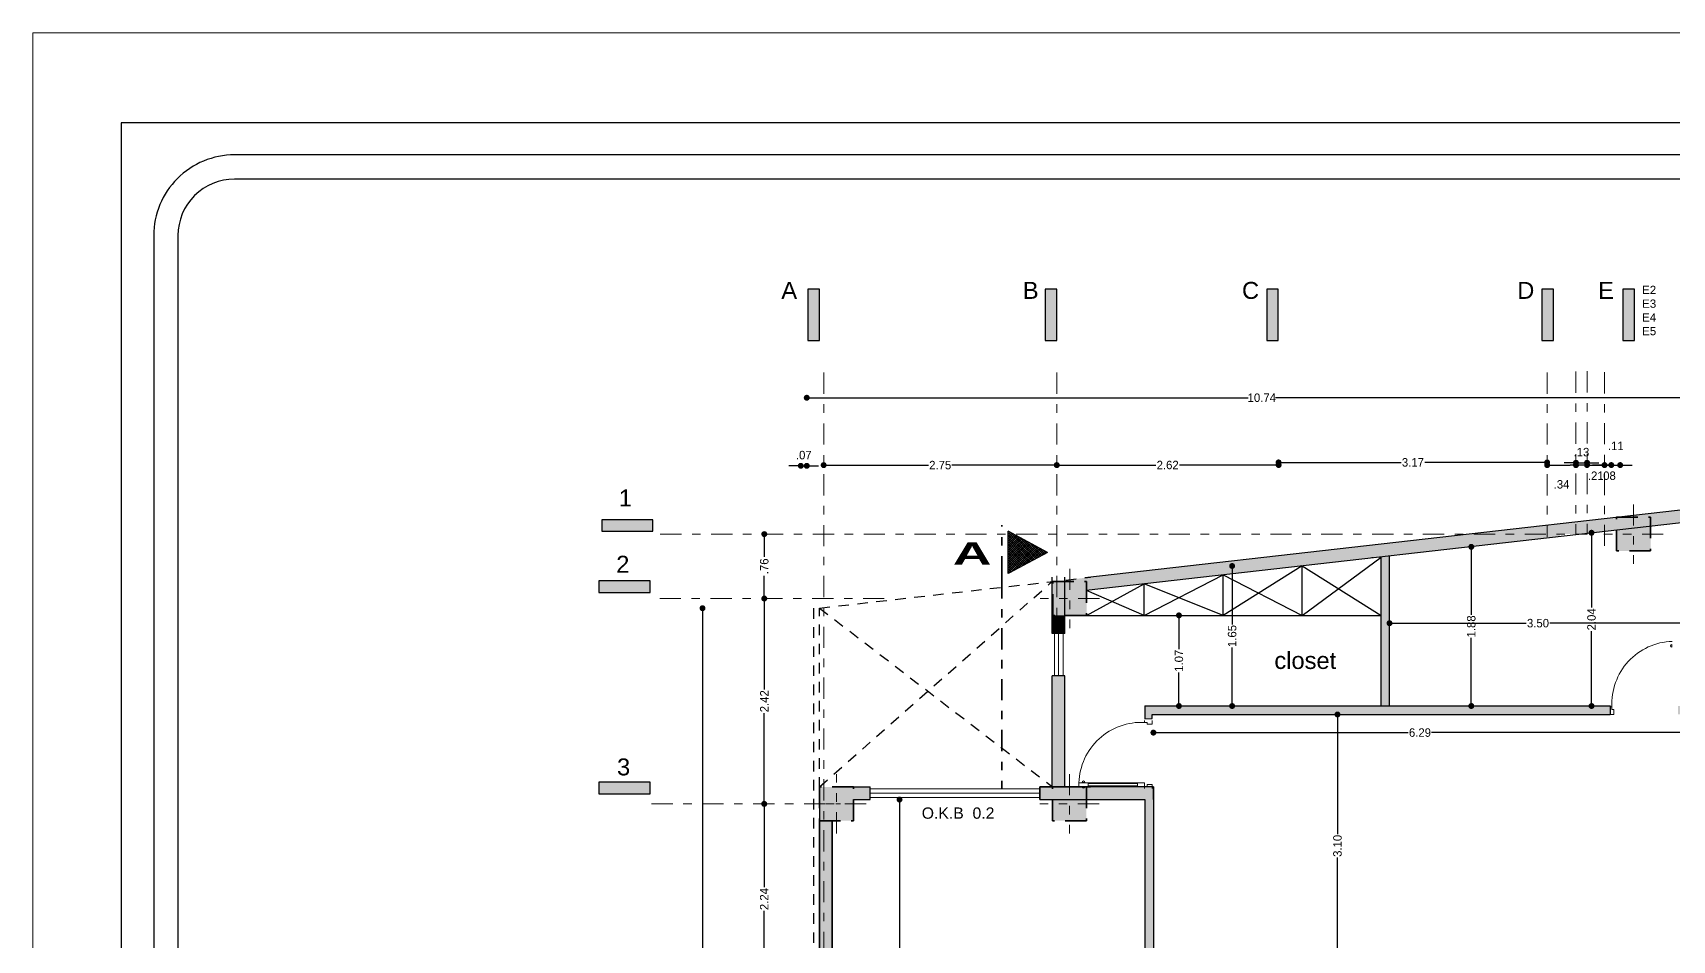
# Model space of a CAD drawing. Header units: inches. Extents: x 555 to 673, y 44 to 86.
# Drawn here: x 643.68 to 663.02, y 75.3 to 86.01 of the extents above; entities that cross this region are included whole.
import ezdxf

# ---------------------------------------------------------------- set-up
doc = ezdxf.new("R2010")
doc.units = ezdxf.units.IN
doc.header["$MEASUREMENT"] = 0
doc.linetypes.add('DASHDOT2', pattern=[0.5, 0.25, -0.125, 0, -0.125])
doc.linetypes.add('HIDDEN2', pattern=[0.1875, 0.125, -0.0625])
for name, color, linetype, lineweight in [('ax', 252, 'DASHDOT2', 0), ('column', 173, 'Continuous', 35), ('cul', 173, 'Continuous', 35), ('dim', 142, 'Continuous', 5), ('door', 17, 'Continuous', 0), ('VIEW', 7, 'Continuous', 20), ('win', 17, 'Continuous', 0)]:
    doc.layers.add(name, color=color, linetype=linetype, lineweight=lineweight)
doc.layers.add('Cadr', color=7, linetype='Continuous')
doc.layers.add('text', color=252, linetype='Continuous')
doc.styles.add('KH1', font='')
doc.styles.add('Roman', font='BOD_CR.TTF')
doc.styles.get("Standard").update_dxf_attribs({"font": 'arial.ttf'})
doc.styles.get('KH1').set_extended_font_data('Arial Black')
doc.dimstyles.new('Dakheli', dxfattribs={"dimtxt": 0.1, "dimasz": 0.07, "dimexe": 0, "dimexo": 0.2135, "dimgap": 0.05, "dimtad": 0, "dimzin": 4, "dimdsep": 46, "dimtxsty": 'Roman', "dimblk": 'DOT', "dimcen": 0.092, "dimse1": 1, "dimse2": 1, "dimclrd": 251, "dimclre": 252, "dimclrt": 1, "dimadec": 0, "dimazin": 0, "dimtfac": 1, "dimtmove": 2, "dimatfit": 3, "dimldrblk": 'ORIGIN2', "dimfxl": 1, "dimfxlon": 1, "dimtolj": 1, "dimtzin": 0, "dimarcsym": 0})

# ---------------------------------------------------------------- blocks, each defined once
blk = doc.blocks.new('c40')
at = {"layer": 'cul', "linetype": 'DASHDOT2', "lineweight": 9}
h = blk.add_hatch(color=253, dxfattribs=at)
h.set_gradient(color1=(173, 173, 173), color2=(173, 173, 173), one_color=1, tint=0.68, name='SPHERICAL')
h.paths.add_polyline_path([(0, 0.4), (-0.4, 0.4), (-0.4, 0), (0, 0)])
at = {"layer": 'cul', "color": 7, "linetype": 'DASHDOT2', "lineweight": 9}
for p, q in [((-0.2, -0.15), (-0.2, 0.55)), ((-0.55, 0.2), (0.15, 0.2))]:
    blk.add_line(p, q, dxfattribs=at)
at = {"layer": 'cul', "color": 7, "linetype": 'DASHDOT2'}
blk.add_lwpolyline([(0, 0.4), (-0.4, 0.4), (-0.4, 0), (0, 0)], close=True, dxfattribs=at)
blk = doc.blocks.new('_Dot')
at = {"color": 0, "linetype": 'ByBlock', "lineweight": -2}
blk.add_line((-0.5, 0), (-1, 0), dxfattribs=at)
at = {"color": 0, "linetype": 'ByBlock', "const_width": 0.5}
blk.add_lwpolyline([(-0.25, 0, 1), (0.25, 0, 1)], format="xyb", close=True, dxfattribs=at)
blk = doc.blocks.new('*D105')
at = {"layer": 'Defpoints', "color": 0, "transparency": 16777216}
for p in [(659.075, 77.967), (659.115, 77.967), (659.115, 74.867)]:
    blk.add_point(p, dxfattribs=at)
at = {"layer": 'dim', "color": 251, "lineweight": -2, "transparency": 16777216}
for p, q in [((659.075, 77.897), (659.075, 76.555)), ((659.075, 74.937), (659.075, 76.279))]:
    blk.add_line(p, q, dxfattribs=at)
at = {"layer": 'dim', "color": 251, "lineweight": -2, "transparency": 16777216, "xscale": 0.07, "yscale": 0.07, "zscale": 0.07}
for p, rotation in [((659.075, 77.967), 90), ((659.075, 74.867), 270)]:
    blk.add_blockref('_Dot', p, dxfattribs=dict(at, rotation=rotation))
at = {"layer": 'dim', "color": 1, "transparency": 16777216, "insert": (659.075, 76.417), "char_height": 0.1, "attachment_point": 5, "rotation": 90, "style": 'Roman'}
blk.add_mtext('\\A1;3.10', dxfattribs=at)
blk = doc.blocks.new('_Origin2')
at = {"color": 0, "linetype": 'ByBlock', "lineweight": -2}
blk.add_line((-0.5, 0), (-1, 0), dxfattribs=at)
for radius in [0.5, 0.25]:
    blk.add_circle((0, 0), radius, dxfattribs=at)
blk = doc.blocks.new('*D106')
at = {"layer": 'Defpoints', "color": 0, "transparency": 16777216}
for p in [(663.193, 77.753), (656.903, 76.34), (663.193, 75.419)]:
    blk.add_point(p, dxfattribs=at)
at = {"layer": 'dim', "color": 251, "lineweight": -2, "transparency": 16777216}
for p, q in [((656.973, 77.753), (659.91, 77.753)), ((663.123, 77.753), (660.186, 77.753))]:
    blk.add_line(p, q, dxfattribs=at)
at = {"layer": 'dim', "color": 251, "lineweight": -2, "transparency": 16777216, "xscale": 0.07, "yscale": 0.07, "zscale": 0.07, "rotation": 180}
blk.add_blockref('_Dot', (656.903, 77.753), dxfattribs=at)
at = {"layer": 'dim', "color": 251, "lineweight": -2, "transparency": 16777216, "xscale": 0.07, "yscale": 0.07, "zscale": 0.07}
blk.add_blockref('_Dot', (663.193, 77.753), dxfattribs=at)
at = {"layer": 'dim', "color": 1, "transparency": 16777216, "insert": (660.048, 77.753), "char_height": 0.1, "attachment_point": 5, "style": 'Roman'}
blk.add_mtext('\\A1;6.29', dxfattribs=at)
blk = doc.blocks.new('*D107')
at = {"layer": 'Defpoints', "color": 0, "transparency": 16777216}
for p in [(657.832, 79.719), (658.657, 79.719), (657.763, 78.067)]:
    blk.add_point(p, dxfattribs=at)
at = {"layer": 'dim', "color": 251, "lineweight": -2, "transparency": 16777216}
for p, q in [((657.832, 79.649), (657.832, 79.028)), ((657.832, 78.137), (657.832, 78.758))]:
    blk.add_line(p, q, dxfattribs=at)
at = {"layer": 'dim', "color": 251, "lineweight": -2, "transparency": 16777216, "xscale": 0.07, "yscale": 0.07, "zscale": 0.07}
for p, rotation in [((657.832, 79.719), 90), ((657.832, 78.067), 270)]:
    blk.add_blockref('_Dot', p, dxfattribs=dict(at, rotation=rotation))
at = {"layer": 'dim', "color": 1, "transparency": 16777216, "insert": (657.832, 78.893), "char_height": 0.1, "attachment_point": 5, "rotation": 90, "style": 'Roman'}
blk.add_mtext('\\A1;1.65', dxfattribs=at)
blk = doc.blocks.new('*D108')
at = {"layer": 'Defpoints', "color": 0, "transparency": 16777216}
for p in [(657.147, 79.136), (657.204, 79.136), (657.147, 78.067)]:
    blk.add_point(p, dxfattribs=at)
at = {"layer": 'dim', "color": 251, "lineweight": -2, "transparency": 16777216}
for p, q in [((657.204, 79.066), (657.204, 78.738)), ((657.204, 78.137), (657.204, 78.464))]:
    blk.add_line(p, q, dxfattribs=at)
at = {"layer": 'dim', "color": 251, "lineweight": -2, "transparency": 16777216, "xscale": 0.07, "yscale": 0.07, "zscale": 0.07}
for p, rotation in [((657.204, 79.136), 90), ((657.204, 78.067), 270)]:
    blk.add_blockref('_Dot', p, dxfattribs=dict(at, rotation=rotation))
at = {"layer": 'dim', "color": 1, "transparency": 16777216, "insert": (657.204, 78.601), "char_height": 0.1, "attachment_point": 5, "rotation": 90, "style": 'Roman'}
blk.add_mtext('\\A1;1.07', dxfattribs=at)
blk = doc.blocks.new('*D109')
at = {"layer": 'Defpoints', "color": 0, "transparency": 16777216}
for p in [(659.689, 79.044), (659.689, 78.994), (663.193, 78.994)]:
    blk.add_point(p, dxfattribs=at)
at = {"layer": 'dim', "color": 251, "lineweight": -2, "transparency": 16777216}
for p, q in [((659.759, 79.044), (661.303, 79.044)), ((663.123, 79.044), (661.579, 79.044))]:
    blk.add_line(p, q, dxfattribs=at)
at = {"layer": 'dim', "color": 251, "lineweight": -2, "transparency": 16777216, "xscale": 0.07, "yscale": 0.07, "zscale": 0.07, "rotation": 180}
blk.add_blockref('_Dot', (659.689, 79.044), dxfattribs=at)
at = {"layer": 'dim', "color": 251, "lineweight": -2, "transparency": 16777216, "xscale": 0.07, "yscale": 0.07, "zscale": 0.07}
blk.add_blockref('_Dot', (663.193, 79.044), dxfattribs=at)
at = {"layer": 'dim', "color": 1, "transparency": 16777216, "insert": (661.441, 79.044), "char_height": 0.1, "attachment_point": 5, "style": 'Roman'}
blk.add_mtext('\\A1;3.50', dxfattribs=at)
blk = doc.blocks.new('*D110')
at = {"layer": 'Defpoints', "color": 0, "transparency": 16777216}
for p in [(662.073, 80.111), (662.104, 80.111), (659.46, 78.067)]:
    blk.add_point(p, dxfattribs=at)
at = {"layer": 'dim', "color": 251, "lineweight": -2, "transparency": 16777216}
for p, q in [((662.073, 80.041), (662.073, 79.228)), ((662.073, 78.137), (662.073, 78.95))]:
    blk.add_line(p, q, dxfattribs=at)
at = {"layer": 'dim', "color": 251, "lineweight": -2, "transparency": 16777216, "xscale": 0.07, "yscale": 0.07, "zscale": 0.07}
for p, rotation in [((662.073, 80.111), 90), ((662.073, 78.067), 270)]:
    blk.add_blockref('_Dot', p, dxfattribs=dict(at, rotation=rotation))
at = {"layer": 'dim', "color": 1, "transparency": 16777216, "insert": (662.073, 79.089), "char_height": 0.1, "attachment_point": 5, "rotation": 90, "style": 'Roman'}
blk.add_mtext('\\A1;2.04', dxfattribs=at)
blk = doc.blocks.new('*D111')
at = {"layer": 'Defpoints', "color": 0, "transparency": 16777216}
for p in [(660.64, 79.945), (660.64, 78.067), (660.654, 78.067)]:
    blk.add_point(p, dxfattribs=at)
at = {"layer": 'dim', "color": 251, "lineweight": -2, "transparency": 16777216}
for p, q in [((660.654, 79.875), (660.654, 79.141)), ((660.654, 78.137), (660.654, 78.871))]:
    blk.add_line(p, q, dxfattribs=at)
at = {"layer": 'dim', "color": 251, "lineweight": -2, "transparency": 16777216, "xscale": 0.07, "yscale": 0.07, "zscale": 0.07}
for p, rotation in [((660.654, 79.945), 90), ((660.654, 78.067), 270)]:
    blk.add_blockref('_Dot', p, dxfattribs=dict(at, rotation=rotation))
at = {"layer": 'dim', "color": 1, "transparency": 16777216, "insert": (660.654, 79.006), "char_height": 0.1, "attachment_point": 5, "rotation": 90, "style": 'Roman'}
blk.add_mtext('\\A1;1.88', dxfattribs=at)
blk = doc.blocks.new('*D115')
at = {"layer": 'Defpoints', "color": 0, "transparency": 16777216}
for p in [(653.907, 76.963), (655.562, 76.963), (654.837, 72.767)]:
    blk.add_point(p, dxfattribs=at)
at = {"layer": 'dim', "color": 251, "lineweight": -2, "transparency": 16777216}
for p, q in [((653.907, 76.893), (653.907, 75.005)), ((653.907, 72.837), (653.907, 74.725))]:
    blk.add_line(p, q, dxfattribs=at)
at = {"layer": 'dim', "color": 251, "lineweight": -2, "transparency": 16777216, "xscale": 0.07, "yscale": 0.07, "zscale": 0.07}
for p, rotation in [((653.907, 76.963), 90), ((653.907, 72.767), 270)]:
    blk.add_blockref('_Dot', p, dxfattribs=dict(at, rotation=rotation))
at = {"layer": 'dim', "color": 1, "transparency": 16777216, "insert": (653.907, 74.865), "char_height": 0.1, "attachment_point": 5, "rotation": 90, "style": 'Roman'}
blk.add_mtext('\\A1;4.20', dxfattribs=at)
blk = doc.blocks.new('*D84')
at = {"layer": 'Defpoints', "color": 0, "transparency": 16777216}
for p in [(663.551, 81.704), (663.551, 80.442), (652.812, 79.222)]:
    blk.add_point(p, dxfattribs=at)
at = {"layer": 'dim', "color": 251, "lineweight": -2, "transparency": 16777216}
for p, q in [((652.882, 81.704), (658.019, 81.704)), ((663.481, 81.704), (658.344, 81.704))]:
    blk.add_line(p, q, dxfattribs=at)
at = {"layer": 'dim', "color": 251, "lineweight": -2, "transparency": 16777216, "xscale": 0.07, "yscale": 0.07, "zscale": 0.07, "rotation": 180}
blk.add_blockref('_Dot', (652.812, 81.704), dxfattribs=at)
at = {"layer": 'dim', "color": 251, "lineweight": -2, "transparency": 16777216, "xscale": 0.07, "yscale": 0.07, "zscale": 0.07}
blk.add_blockref('_Dot', (663.551, 81.704), dxfattribs=at)
at = {"layer": 'dim', "color": 1, "transparency": 16777216, "insert": (658.182, 81.704), "char_height": 0.1, "attachment_point": 5, "style": 'Roman'}
blk.add_mtext('\\A1;10.74', dxfattribs=at)
blk = doc.blocks.new('*D85')
at = {"layer": 'Defpoints', "color": 0, "transparency": 16777216}
for p in [(652.812, 80.901), (652.742, 79.138), (652.812, 79.138)]:
    blk.add_point(p, dxfattribs=at)
at = {"layer": 'dim', "color": 251, "lineweight": -2, "transparency": 16777216}
for p, q in [((652.672, 80.901), (652.602, 80.901)), ((652.742, 80.901), (652.812, 80.901)), ((652.882, 80.901), (652.952, 80.901))]:
    blk.add_line(p, q, dxfattribs=at)
at = {"layer": 'dim', "color": 251, "lineweight": -2, "transparency": 16777216, "xscale": 0.07, "yscale": 0.07, "zscale": 0.07}
blk.add_blockref('_Dot', (652.742, 80.901), dxfattribs=at)
at = {"layer": 'dim', "color": 251, "lineweight": -2, "transparency": 16777216, "xscale": 0.07, "yscale": 0.07, "zscale": 0.07, "rotation": 180}
blk.add_blockref('_Dot', (652.812, 80.901), dxfattribs=at)
at = {"layer": 'dim', "color": 1, "transparency": 16777216, "insert": (652.777, 81.027), "char_height": 0.1, "attachment_point": 5, "style": 'Roman'}
blk.add_mtext('\\A1;.07', dxfattribs=at)
blk = doc.blocks.new('*D86')
at = {"layer": 'Defpoints', "color": 0, "transparency": 16777216}
for p in [(652.271, 80.095), (652.271, 79.335), (652.311, 79.335)]:
    blk.add_point(p, dxfattribs=at)
at = {"layer": 'dim', "color": 251, "lineweight": -2, "transparency": 16777216}
for p, q in [((652.311, 80.025), (652.311, 79.827)), ((652.311, 79.405), (652.311, 79.603))]:
    blk.add_line(p, q, dxfattribs=at)
at = {"layer": 'dim', "color": 251, "lineweight": -2, "transparency": 16777216, "xscale": 0.07, "yscale": 0.07, "zscale": 0.07}
for p, rotation in [((652.311, 80.095), 90), ((652.311, 79.335), 270)]:
    blk.add_blockref('_Dot', p, dxfattribs=dict(at, rotation=rotation))
at = {"layer": 'dim', "color": 1, "transparency": 16777216, "insert": (652.311, 79.715), "char_height": 0.1, "attachment_point": 5, "rotation": 90, "style": 'Roman'}
blk.add_mtext('\\A1;.76', dxfattribs=at)
blk = doc.blocks.new('*D87')
at = {"layer": 'Defpoints', "color": 0, "transparency": 16777216}
for p in [(652.311, 79.335), (652.311, 76.912), (652.311, 76.912)]:
    blk.add_point(p, dxfattribs=at)
at = {"layer": 'dim', "color": 251, "lineweight": -2, "transparency": 16777216}
for p, q in [((652.311, 79.265), (652.311, 78.262)), ((652.311, 76.982), (652.311, 77.984))]:
    blk.add_line(p, q, dxfattribs=at)
at = {"layer": 'dim', "color": 251, "lineweight": -2, "transparency": 16777216, "xscale": 0.07, "yscale": 0.07, "zscale": 0.07}
for p, rotation in [((652.311, 79.335), 90), ((652.311, 76.912), 270)]:
    blk.add_blockref('_Dot', p, dxfattribs=dict(at, rotation=rotation))
at = {"layer": 'dim', "color": 1, "transparency": 16777216, "insert": (652.311, 78.123), "char_height": 0.1, "attachment_point": 5, "rotation": 90, "style": 'Roman'}
blk.add_mtext('\\A1;2.42', dxfattribs=at)
blk = doc.blocks.new('*D88')
at = {"layer": 'Defpoints', "color": 0, "transparency": 16777216}
for p in [(652.311, 76.912), (652.31, 74.667), (652.311, 74.667)]:
    blk.add_point(p, dxfattribs=at)
at = {"layer": 'dim', "color": 251, "lineweight": -2, "transparency": 16777216}
for p, q in [((652.31, 76.842), (652.31, 75.929)), ((652.31, 74.737), (652.31, 75.65))]:
    blk.add_line(p, q, dxfattribs=at)
at = {"layer": 'dim', "color": 251, "lineweight": -2, "transparency": 16777216, "xscale": 0.07, "yscale": 0.07, "zscale": 0.07}
for p, rotation in [((652.31, 76.912), 90), ((652.31, 74.667), 270)]:
    blk.add_blockref('_Dot', p, dxfattribs=dict(at, rotation=rotation))
at = {"layer": 'dim', "color": 1, "transparency": 16777216, "insert": (652.31, 75.789), "char_height": 0.1, "attachment_point": 5, "rotation": 90, "style": 'Roman'}
blk.add_mtext('\\A1;2.24', dxfattribs=at)
blk = doc.blocks.new('*D90')
at = {"layer": 'Defpoints', "color": 0, "transparency": 16777216}
for p in [(651.582, 79.221), (652.742, 79.221), (652.812, 56.12)]:
    blk.add_point(p, dxfattribs=at)
at = {"layer": 'dim', "color": 251, "lineweight": -2, "transparency": 16777216}
for p, q in [((651.582, 79.151), (651.582, 67.835)), ((651.582, 56.19), (651.582, 67.506))]:
    blk.add_line(p, q, dxfattribs=at)
at = {"layer": 'dim', "color": 251, "lineweight": -2, "transparency": 16777216, "xscale": 0.07, "yscale": 0.07, "zscale": 0.07}
for p, rotation in [((651.582, 79.221), 90), ((651.582, 56.12), 270)]:
    blk.add_blockref('_Dot', p, dxfattribs=dict(at, rotation=rotation))
at = {"layer": 'dim', "color": 1, "transparency": 16777216, "insert": (651.582, 67.67), "char_height": 0.1, "attachment_point": 5, "rotation": 90, "style": 'Roman'}
blk.add_mtext('\\A1;23.10', dxfattribs=at)
blk = doc.blocks.new('*D91')
at = {"layer": 'Defpoints', "color": 0, "transparency": 16777216}
for p in [(658.38, 80.929), (661.549, 80.941), (661.549, 80.929)]:
    blk.add_point(p, dxfattribs=at)
at = {"layer": 'dim', "color": 251, "lineweight": -2, "transparency": 16777216}
for p, q in [((658.45, 80.941), (659.825, 80.941)), ((661.479, 80.941), (660.105, 80.941))]:
    blk.add_line(p, q, dxfattribs=at)
at = {"layer": 'dim', "color": 251, "lineweight": -2, "transparency": 16777216, "xscale": 0.07, "yscale": 0.07, "zscale": 0.07, "rotation": 180}
blk.add_blockref('_Dot', (658.38, 80.941), dxfattribs=at)
at = {"layer": 'dim', "color": 251, "lineweight": -2, "transparency": 16777216, "xscale": 0.07, "yscale": 0.07, "zscale": 0.07}
blk.add_blockref('_Dot', (661.549, 80.941), dxfattribs=at)
at = {"layer": 'dim', "color": 1, "transparency": 16777216, "insert": (659.965, 80.941), "char_height": 0.1, "attachment_point": 5, "style": 'Roman'}
blk.add_mtext('\\A1;3.17', dxfattribs=at)
blk = doc.blocks.new('*D92')
at = {"layer": 'Defpoints', "color": 0, "transparency": 16777216}
for p in [(655.762, 80.941), (655.762, 80.91), (658.38, 80.91)]:
    blk.add_point(p, dxfattribs=at)
at = {"layer": 'dim', "color": 251, "lineweight": -2, "transparency": 16777216}
for p, q in [((655.832, 80.91), (656.932, 80.91)), ((658.31, 80.91), (657.21, 80.91))]:
    blk.add_line(p, q, dxfattribs=at)
at = {"layer": 'dim', "color": 251, "lineweight": -2, "transparency": 16777216, "xscale": 0.07, "yscale": 0.07, "zscale": 0.07, "rotation": 180}
blk.add_blockref('_Dot', (655.762, 80.91), dxfattribs=at)
at = {"layer": 'dim', "color": 251, "lineweight": -2, "transparency": 16777216, "xscale": 0.07, "yscale": 0.07, "zscale": 0.07}
blk.add_blockref('_Dot', (658.38, 80.91), dxfattribs=at)
at = {"layer": 'dim', "color": 1, "transparency": 16777216, "insert": (657.071, 80.91), "char_height": 0.1, "attachment_point": 5, "style": 'Roman'}
blk.add_mtext('\\A1;2.62', dxfattribs=at)
blk = doc.blocks.new('*D93')
at = {"layer": 'Defpoints', "color": 0, "transparency": 16777216}
for p in [(653.012, 80.941), (653.012, 80.909), (655.762, 80.91)]:
    blk.add_point(p, dxfattribs=at)
at = {"layer": 'dim', "color": 251, "lineweight": -2, "transparency": 16777216}
for p, q in [((653.082, 80.909), (654.248, 80.909)), ((655.692, 80.909), (654.525, 80.909))]:
    blk.add_line(p, q, dxfattribs=at)
at = {"layer": 'dim', "color": 251, "lineweight": -2, "transparency": 16777216, "xscale": 0.07, "yscale": 0.07, "zscale": 0.07, "rotation": 180}
blk.add_blockref('_Dot', (653.012, 80.909), dxfattribs=at)
at = {"layer": 'dim', "color": 251, "lineweight": -2, "transparency": 16777216, "xscale": 0.07, "yscale": 0.07, "zscale": 0.07}
blk.add_blockref('_Dot', (655.762, 80.909), dxfattribs=at)
at = {"layer": 'dim', "color": 1, "transparency": 16777216, "insert": (654.387, 80.909), "char_height": 0.1, "attachment_point": 5, "style": 'Roman'}
blk.add_mtext('\\A1;2.75', dxfattribs=at)
blk = doc.blocks.new('*D94')
at = {"layer": 'Defpoints', "color": 0, "transparency": 16777216}
for p in [(661.549, 80.91), (661.889, 80.939), (661.889, 80.909)]:
    blk.add_point(p, dxfattribs=at)
at = {"layer": 'dim', "color": 251, "lineweight": -2, "transparency": 16777216}
blk.add_line((661.619, 80.909), (661.819, 80.909), dxfattribs=at)
at = {"layer": 'dim', "color": 251, "lineweight": -2, "transparency": 16777216, "xscale": 0.07, "yscale": 0.07, "zscale": 0.07, "rotation": 180}
blk.add_blockref('_Dot', (661.549, 80.909), dxfattribs=at)
at = {"layer": 'dim', "color": 251, "lineweight": -2, "transparency": 16777216, "xscale": 0.07, "yscale": 0.07, "zscale": 0.07}
blk.add_blockref('_Dot', (661.889, 80.909), dxfattribs=at)
at = {"layer": 'dim', "color": 1, "transparency": 16777216, "insert": (661.719, 80.682), "char_height": 0.1, "attachment_point": 5, "style": 'Roman'}
blk.add_mtext('\\A1;.34', dxfattribs=at)
blk = doc.blocks.new('*D95')
at = {"layer": 'Defpoints', "color": 0, "transparency": 16777216}
for p in [(661.889, 80.937), (662.02, 80.937), (662.02, 80.937)]:
    blk.add_point(p, dxfattribs=at)
at = {"layer": 'dim', "color": 251, "lineweight": -2, "transparency": 16777216}
for p, q in [((661.819, 80.937), (661.749, 80.937)), ((661.889, 80.937), (662.02, 80.937)), ((662.09, 80.937), (662.16, 80.937))]:
    blk.add_line(p, q, dxfattribs=at)
at = {"layer": 'dim', "color": 251, "lineweight": -2, "transparency": 16777216, "xscale": 0.07, "yscale": 0.07, "zscale": 0.07}
blk.add_blockref('_Dot', (661.889, 80.937), dxfattribs=at)
at = {"layer": 'dim', "color": 251, "lineweight": -2, "transparency": 16777216, "xscale": 0.07, "yscale": 0.07, "zscale": 0.07, "rotation": 180}
blk.add_blockref('_Dot', (662.02, 80.937), dxfattribs=at)
at = {"layer": 'dim', "color": 1, "transparency": 16777216, "insert": (661.954, 81.062), "char_height": 0.1, "attachment_point": 5, "style": 'Roman'}
blk.add_mtext('\\A1;.13', dxfattribs=at)
blk = doc.blocks.new('*D96')
at = {"layer": 'Defpoints', "color": 0, "transparency": 16777216}
for p in [(662.02, 80.909), (662.226, 80.939), (662.226, 80.91)]:
    blk.add_point(p, dxfattribs=at)
at = {"layer": 'dim', "color": 251, "lineweight": -2, "transparency": 16777216}
for p, q in [((661.95, 80.91), (661.88, 80.91)), ((662.02, 80.91), (662.226, 80.91)), ((662.296, 80.91), (662.366, 80.91))]:
    blk.add_line(p, q, dxfattribs=at)
at = {"layer": 'dim', "color": 251, "lineweight": -2, "transparency": 16777216, "xscale": 0.07, "yscale": 0.07, "zscale": 0.07}
blk.add_blockref('_Dot', (662.02, 80.91), dxfattribs=at)
at = {"layer": 'dim', "color": 251, "lineweight": -2, "transparency": 16777216, "xscale": 0.07, "yscale": 0.07, "zscale": 0.07, "rotation": 180}
blk.add_blockref('_Dot', (662.226, 80.91), dxfattribs=at)
at = {"layer": 'dim', "color": 1, "transparency": 16777216, "insert": (662.123, 80.784), "char_height": 0.1, "attachment_point": 5, "style": 'Roman'}
blk.add_mtext('\\A1;.21', dxfattribs=at)
blk = doc.blocks.new('*D97')
at = {"layer": 'Defpoints', "color": 0, "transparency": 16777216}
for p in [(662.226, 80.909), (662.306, 80.939), (662.306, 80.91)]:
    blk.add_point(p, dxfattribs=at)
at = {"layer": 'dim', "color": 251, "lineweight": -2, "transparency": 16777216}
for p, q in [((662.156, 80.91), (662.086, 80.91)), ((662.226, 80.91), (662.306, 80.91)), ((662.376, 80.91), (662.446, 80.91))]:
    blk.add_line(p, q, dxfattribs=at)
at = {"layer": 'dim', "color": 251, "lineweight": -2, "transparency": 16777216, "xscale": 0.07, "yscale": 0.07, "zscale": 0.07}
blk.add_blockref('_Dot', (662.226, 80.91), dxfattribs=at)
at = {"layer": 'dim', "color": 251, "lineweight": -2, "transparency": 16777216, "xscale": 0.07, "yscale": 0.07, "zscale": 0.07, "rotation": 180}
blk.add_blockref('_Dot', (662.306, 80.91), dxfattribs=at)
at = {"layer": 'dim', "color": 1, "transparency": 16777216, "insert": (662.266, 80.784), "char_height": 0.1, "attachment_point": 5, "style": 'Roman'}
blk.add_mtext('\\A1;.08', dxfattribs=at)
blk = doc.blocks.new('*D98')
at = {"layer": 'Defpoints', "color": 0, "transparency": 16777216}
for p in [(662.306, 80.91), (662.411, 80.91), (662.411, 80.91)]:
    blk.add_point(p, dxfattribs=at)
at = {"layer": 'dim', "color": 251, "lineweight": -2, "transparency": 16777216}
for p, q in [((662.236, 80.91), (662.166, 80.91)), ((662.306, 80.91), (662.411, 80.91)), ((662.481, 80.91), (662.551, 80.91))]:
    blk.add_line(p, q, dxfattribs=at)
at = {"layer": 'dim', "color": 251, "lineweight": -2, "transparency": 16777216, "xscale": 0.07, "yscale": 0.07, "zscale": 0.07}
blk.add_blockref('_Dot', (662.306, 80.91), dxfattribs=at)
at = {"layer": 'dim', "color": 251, "lineweight": -2, "transparency": 16777216, "xscale": 0.07, "yscale": 0.07, "zscale": 0.07, "rotation": 180}
blk.add_blockref('_Dot', (662.411, 80.91), dxfattribs=at)
at = {"layer": 'dim', "color": 1, "transparency": 16777216, "insert": (662.359, 81.136), "char_height": 0.1, "attachment_point": 5, "style": 'Roman'}
blk.add_mtext('\\A1;.11', dxfattribs=at)
blk = doc.blocks.new('*X5')
at = {"color": 0}
for p, q in [((5.595, 15.035), (6.066, 15.506)), ((5.657, 15.149), (6.047, 15.54)), ((5.718, 15.264), (6.029, 15.575)), ((5.78, 15.379), (6.01, 15.609)), ((6.359, 14.96), (5.836, 15.483)), ((5.841, 15.493), (5.992, 15.644)), ((6.297, 15.075), (5.854, 15.518)), ((6.236, 15.189), (5.873, 15.552)), ((6.174, 15.304), (5.891, 15.587)), ((5.903, 15.608), (5.973, 15.678)), ((6.113, 15.419), (5.91, 15.621)), ((6.051, 15.533), (5.929, 15.656)), ((5.99, 15.648), (5.947, 15.69)), ((5.472, 14.806), (6.103, 15.437)), ((5.497, 14.778), (6.122, 15.402)), ((5.534, 14.92), (6.085, 15.471)), ((5.55, 14.778), (6.14, 15.368)), ((5.603, 14.778), (6.159, 15.333)), ((5.958, 14.778), (5.632, 15.104)), ((6.011, 14.778), (5.651, 15.138)), ((5.656, 14.778), (6.177, 15.299)), ((6.064, 14.778), (5.669, 15.173)), ((6.117, 14.778), (5.688, 15.207)), ((6.17, 14.778), (5.706, 15.242)), ((5.709, 14.778), (6.196, 15.264)), ((6.223, 14.778), (5.725, 15.276)), ((6.276, 14.778), (5.743, 15.311)), ((6.329, 14.778), (5.762, 15.345)), ((5.762, 14.778), (6.214, 15.23)), ((6.382, 14.778), (5.78, 15.38)), ((6.435, 14.778), (5.799, 15.414)), ((5.815, 14.778), (6.233, 15.195)), ((6.42, 14.846), (5.817, 15.449)), ((5.868, 14.778), (6.251, 15.161)), ((5.921, 14.778), (6.27, 15.126)), ((5.974, 14.778), (6.288, 15.092)), ((5.481, 14.778), (5.465, 14.793)), ((5.534, 14.778), (5.484, 14.828)), ((5.587, 14.778), (5.502, 14.862)), ((5.64, 14.778), (5.521, 14.897)), ((5.693, 14.778), (5.539, 14.931)), ((5.746, 14.778), (5.558, 14.966)), ((5.799, 14.778), (5.576, 15)), ((5.852, 14.778), (5.595, 15.035)), ((5.905, 14.778), (5.614, 15.069)), ((6.027, 14.778), (6.307, 15.057)), ((6.08, 14.778), (6.325, 15.023)), ((6.133, 14.778), (6.344, 14.988)), ((6.186, 14.778), (6.362, 14.954)), ((6.239, 14.778), (6.381, 14.919)), ((6.292, 14.778), (6.399, 14.885)), ((6.345, 14.778), (6.418, 14.85)), ((6.399, 14.778), (6.437, 14.816)), ((6.452, 14.778), (6.455, 14.781))]:
    blk.add_line(p, q, dxfattribs=at)

msp = doc.modelspace()

# ---------------------------------------------------------------- hatches: boundary and pattern name
h = msp.add_hatch(color=256)
h.dxf.hatch_style = 1
h.paths.add_polyline_path([(652.826, 82.38), (652.962, 82.38), (652.962, 82.984), (652.826, 82.984)])
h = msp.add_hatch(color=256)
h.dxf.hatch_style = 1
h.paths.add_polyline_path([(655.626, 82.38), (655.762, 82.38), (655.762, 82.984), (655.626, 82.984)])
h = msp.add_hatch(color=256)
h.dxf.hatch_style = 1
h.paths.add_polyline_path([(658.24, 82.38), (658.376, 82.38), (658.376, 82.984), (658.24, 82.984)])
h = msp.add_hatch(color=256)
h.dxf.hatch_style = 1
h.paths.add_polyline_path([(661.488, 82.38), (661.625, 82.38), (661.625, 82.984), (661.488, 82.984)])
h = msp.add_hatch(color=256)
h.dxf.hatch_style = 1
h.paths.add_polyline_path([(662.443, 82.38), (662.58, 82.38), (662.58, 82.984), (662.443, 82.984)])
h = msp.add_hatch(color=256)
h.dxf.hatch_style = 1
edge = h.paths.add_edge_path()
edge.add_line((657.189, 70.617), (656.112, 70.617))
edge.add_line((656.112, 70.617), (656.112, 70.517))
edge.add_line((656.112, 70.517), (657.164, 70.517))
edge.add_arc((657.176, 70.024), 0.493, 9.8849, 91.3792, ccw=False)
edge.add_line((657.662, 70.109), (657.662, 69.417))
edge.add_line((657.662, 69.417), (657.762, 69.417))
edge.add_line((657.762, 69.417), (657.762, 69.427))
edge.add_line((657.762, 69.427), (657.762, 70.117))
edge.add_arc((657.176, 70.024), 0.593, 9.0111, 88.7424)
h.paths.add_polyline_path([(655.712, 70.617), (655.562, 70.617), (653.362, 70.617), (653.362, 70.417), (655.712, 70.417)])
h.paths.add_polyline_path([(655.862, 70.217), (655.862, 70.417), (655.712, 70.417), (655.712, 66.033), (655.862, 66.033), (655.862, 66.325), (655.862, 66.617), (656.262, 66.617), (656.262, 66.767), (655.862, 66.767), (655.862, 68.367), (655.912, 68.367), (655.912, 68.517), (655.862, 68.517)])
h.paths.add_polyline_path([(653.112, 70.417), (652.962, 70.417), (652.962, 65.417), (653.112, 65.417)])
h.paths.add_polyline_path([(657.762, 68.617), (657.662, 68.617), (657.662, 68.517), (655.962, 68.517), (655.962, 68.367), (657.612, 68.367), (657.612, 66.767), (657.212, 66.767), (657.212, 66.617), (657.612, 66.617), (657.612, 66.217), (657.762, 66.217), (657.762, 67.017)])
h.paths.add_polyline_path([(657.747, 65.017), (657.612, 65.017), (657.612, 64.917), (656.112, 64.917), (656.112, 64.767), (657.747, 64.767)])
h.paths.add_polyline_path([(655.712, 64.917), (653.362, 64.917), (653.362, 64.767), (653.732, 64.767), (655.712, 64.767)])
h.paths.add_polyline_path([(653.112, 65.417), (652.962, 65.417), (652.962, 65.017), (653.112, 65.017)])
h.paths.add_polyline_path([(653.112, 76.713), (652.962, 76.713), (652.962, 71.017), (653.112, 71.017)])
h.paths.add_polyline_path([(653.112, 71.017), (652.962, 71.017), (652.962, 70.817), (653.112, 70.817)])
h.paths.add_polyline_path([(657.058, 73.968), (656.903, 73.968), (656.903, 74.667), (656.803, 74.667), (656.803, 73.968), (656.159, 73.968), (656.159, 73.868), (656.512, 73.868), (656.512, 73.768), (656.612, 73.768), (656.612, 73.868), (657.058, 73.868)])
h.paths.add_polyline_path([(656.903, 76.911), (656.803, 76.911), (656.803, 74.667), (656.903, 74.667)])
edge = h.paths.add_edge_path()
edge.add_line((656.903, 77.113), (656.094, 77.113))
edge.add_arc((656.078, 77.114), 0.0161, 184.259, 355.741, ccw=False)
edge.add_line((656.062, 77.113), (655.912, 77.113))
edge.add_line((655.912, 77.113), (655.912, 76.963))
edge.add_line((655.912, 76.963), (656.803, 76.963))
edge.add_line((656.803, 76.963), (656.803, 76.911))
edge.add_line((656.803, 76.911), (656.903, 76.911))
edge.add_line((656.903, 76.911), (656.903, 77.113))
h.paths.add_polyline_path([(655.859, 77.608), (655.859, 78.422), (655.709, 78.422), (655.709, 77.608), (655.709, 77.115), (655.712, 77.113), (655.859, 77.113)])
h.paths.add_polyline_path([(658.53, 79.705), (658.53, 79.856), (656.092, 79.579), (655.915, 79.558), (655.915, 79.536), (656.115, 79.536), (656.115, 79.43)])
h.paths.add_polyline_path([(661.699, 80.065), (661.699, 80.095), (660.639, 80.095), (658.53, 79.856), (658.53, 79.705)])
h.paths.add_polyline_path([(663.701, 80.444), (663.433, 80.413), (662.569, 80.315), (662.569, 80.164), (663.696, 80.292)])
h.paths.add_polyline_path([(662.376, 80.293), (662.17, 80.269), (662.17, 80.118), (662.376, 80.142)])
h.paths.add_polyline_path([(662.039, 80.255), (661.699, 80.216), (661.699, 80.095), (661.966, 80.095), (662.039, 80.104)])
h.paths.add_polyline_path([(661.699, 80.216), (660.639, 80.095), (661.699, 80.095)])
h.paths.add_polyline_path([(662.17, 80.269), (662.039, 80.255), (662.039, 80.104), (662.17, 80.118)])
h.paths.add_polyline_path([(656.612, 70.816), (656.521, 70.816), (656.521, 70.617), (656.612, 70.617)])
h.paths.add_polyline_path([(656.612, 71.096), (656.521, 71.096), (656.521, 70.816), (656.612, 70.816)])
h.paths.add_polyline_path([(656.612, 72.867), (656.512, 72.867), (656.512, 72.067), (655.912, 72.067), (655.912, 71.967), (656.521, 71.967), (656.521, 71.917), (656.612, 71.917), (656.612, 71.967)])
h.paths.add_polyline_path([(655.912, 72.067), (653.162, 72.067), (653.162, 71.967), (655.912, 71.967)])
h = msp.add_hatch(color=256)
h.dxf.hatch_style = 1
h.paths.add_polyline_path([(650.996, 80.128), (650.996, 80.265), (650.392, 80.265), (650.392, 80.128)])
h = msp.add_hatch(color=256)
h.dxf.hatch_style = 1
h.paths.add_polyline_path([(662.293, 78.067), (662.183, 78.067), (659.689, 78.067), (659.589, 78.067), (656.803, 78.067), (656.803, 77.967), (656.803, 77.917), (656.887, 77.919), (656.887, 77.967), (662.209, 77.967), (662.293, 77.967)])
h.paths.add_polyline_path([(659.689, 79.836), (659.589, 79.825), (659.589, 78.067), (659.689, 78.067)])
h.paths.add_polyline_path([(663.343, 78.422), (663.193, 78.422), (663.193, 78.067), (663.093, 78.067), (663.093, 77.967), (663.193, 77.967), (663.193, 77.419), (663.343, 77.419)])
h.paths.add_polyline_path([(663.343, 80.252), (663.193, 80.235), (663.193, 79.693), (663.194, 79.693), (663.193, 79.151), (663.193, 78.922), (663.343, 78.922)])
h = msp.add_hatch(color=256)
h.dxf.hatch_style = 1
h.paths.add_polyline_path([(650.963, 79.406), (650.963, 79.542), (650.359, 79.542), (650.359, 79.406)])
h = msp.add_hatch(color=256)
h.dxf.hatch_style = 1
h.paths.add_polyline_path([(655.859, 79.136), (655.709, 79.136), (655.709, 78.922), (655.859, 78.922)])
h = msp.add_hatch(color=256)
h.dxf.hatch_style = 1
h.paths.add_polyline_path([(663.017, 70.217), (662.868, 70.217), (662.868, 66.722), (663.016, 66.722)])
h.paths.add_polyline_path([(663.343, 72.388), (663.193, 72.388), (663.193, 71.766), (658.153, 71.766), (658.153, 71.816), (658.053, 71.816), (658.053, 71.667), (659.262, 71.667), (659.262, 71.617), (659.362, 71.617), (659.362, 71.667), (663.343, 71.666), (663.343, 71.766)])
h.paths.add_polyline_path([(663.193, 74.767), (663.193, 74.388), (663.343, 74.388), (663.343, 74.867), (663.343, 75.419), (663.193, 75.419), (663.193, 74.867), (658.053, 74.867), (658.053, 72.867), (658.053, 72.717), (658.153, 72.717), (658.153, 72.767), (658.853, 72.767), (658.853, 72.814), (658.853, 72.84), (658.834, 72.867), (658.153, 72.867), (658.153, 74.767)])
h.paths.add_polyline_path([(653.594, 68.654), (654.019, 68.654), (654.019, 69.072), (653.594, 69.072)], flags=9)
h.paths.add_polyline_path([(654.296, 68.82), (654.626, 68.82), (654.626, 69.238), (654.296, 69.238)], flags=9)
h.paths.add_polyline_path([(654.894, 68.654), (655.319, 68.654), (655.319, 69.072), (654.894, 69.072)], flags=9)
h.paths.add_polyline_path([(655.607, 69.199), (655.607, 69.624), (655.189, 69.624), (655.189, 69.199)], flags=9)
h.paths.add_polyline_path([(654.23, 65.399), (654.23, 65.824), (653.811, 65.824), (653.811, 65.399)], flags=9)
h.paths.add_polyline_path([(657.437, 65.549), (657.437, 65.974), (657.018, 65.974), (657.018, 65.549)], flags=9)
h.paths.add_polyline_path([(656.518, 66.084), (656.943, 66.084), (656.943, 66.502), (656.518, 66.502)], flags=9)
h.paths.add_polyline_path([(657.436, 67.349), (657.436, 67.774), (657.018, 67.774), (657.018, 67.349)], flags=9)
h.paths.add_polyline_path([(656.568, 67.746), (656.993, 67.746), (656.993, 68.165), (656.568, 68.165)], flags=9)
h.paths.add_polyline_path([(657.947, 60.306), (657.947, 60.731), (657.529, 60.731), (657.529, 60.306)], flags=9)
h.paths.add_polyline_path([(659.281, 76.205), (659.281, 76.629), (658.863, 76.629), (658.863, 76.205)], flags=9)
h.paths.add_polyline_path([(659.836, 77.473), (660.26, 77.473), (660.26, 77.891), (659.836, 77.891)], flags=9)
h.paths.add_polyline_path([(660.211, 73.054), (660.211, 73.479), (659.793, 73.479), (659.793, 73.054)], flags=25)
h.paths.add_polyline_path([(660.812, 73.599), (661.237, 73.599), (661.237, 74.017), (660.812, 74.017)], flags=25)
h.paths.add_polyline_path([(654.745, 73.835), (655.17, 73.835), (655.17, 74.253), (654.745, 74.253)], flags=9)
h.paths.add_polyline_path([(654.113, 74.506), (654.113, 74.931), (653.695, 74.931), (653.695, 74.506)], flags=9)
h.paths.add_polyline_path([(654.793, 70.773), (654.793, 71.198), (654.375, 71.198), (654.375, 70.773)], flags=9)
h.paths.add_polyline_path([(660.221, 70.773), (660.221, 71.198), (659.802, 71.198), (659.802, 70.773)], flags=9)
h.paths.add_polyline_path([(660.257, 68.805), (660.257, 69.23), (659.839, 69.23), (659.839, 68.805)], flags=9)
h.paths.add_polyline_path([(659.902, 69.324), (660.327, 69.324), (660.327, 69.742), (659.902, 69.742)], flags=9)
h.paths.add_polyline_path([(660.541, 66.649), (660.541, 67.074), (660.122, 67.074), (660.122, 66.649)], flags=9)
h.paths.add_polyline_path([(661.087, 67.133), (662.15, 67.133), (662.15, 67.545), (661.087, 67.545)], flags=9)
h.paths.add_polyline_path([(660.738, 71.242), (661.832, 71.242), (661.832, 71.654), (660.738, 71.654)], flags=9)
h.paths.add_polyline_path([(656.212, 69.625), (657.011, 69.625), (657.011, 70.037), (656.212, 70.037)], flags=9)
h.paths.add_polyline_path([(654.318, 70.311), (654.456, 70.311), (654.456, 70.348), (654.318, 70.348)], flags=9)
h.paths.add_polyline_path([(660.823, 72.021), (662.056, 72.021), (662.056, 72.434), (660.823, 72.434)], flags=9)
h.paths.add_polyline_path([(659.996, 77.223), (661.51, 77.223), (661.51, 77.635), (659.996, 77.635)], flags=9)
h.paths.add_polyline_path([(662.065, 52.471), (667.249, 52.471), (667.249, 53.296), (662.065, 53.296)], flags=9)
h.paths.add_polyline_path([(655.16, 65.315), (655.543, 65.315), (655.543, 65.602), (655.16, 65.602)], flags=9)
h.paths.add_polyline_path([(659.116, 56.456), (660.21, 56.456), (660.21, 56.868), (659.116, 56.868)], flags=9)
h.paths.add_polyline_path([(655.483, 58.822), (657.027, 58.822), (657.027, 59.234), (655.483, 59.234)], flags=9)
h.paths.add_polyline_path([(654.404, 62.391), (654.722, 62.391), (654.722, 62.803), (654.404, 62.803)], flags=9)
h.paths.add_polyline_path([(659.851, 59.281), (660.743, 59.281), (660.743, 59.693), (659.851, 59.693)], flags=9)
h.paths.add_polyline_path([(660.756, 63.965), (661.742, 63.965), (661.742, 64.377), (660.756, 64.377)], flags=9)
h.paths.add_polyline_path([(655.039, 70.572), (655.713, 70.572), (655.713, 70.984), (655.039, 70.984)], flags=9)
h = msp.add_hatch(color=256)
h.dxf.hatch_style = 1
h.paths.add_polyline_path([(650.963, 77.031), (650.963, 77.167), (650.359, 77.167), (650.359, 77.031)])
h = msp.add_hatch(color=256)
h.dxf.hatch_style = 1
h.paths.add_polyline_path([(655.862, 77.113), (655.562, 77.113), (655.562, 76.963), (655.862, 76.963)])
h.paths.add_polyline_path([(653.562, 77.113), (653.362, 77.113), (653.362, 76.963), (653.562, 76.963)])

# ---------------------------------------------------------------- linework, layer by layer
for p, q in [((663.433, 80.413), (656.092, 79.579)), ((663.696, 80.292), (656.109, 79.429)), ((655.189, 79.63), (655.189, 80.13)), ((655.654, 79.88), (655.189, 80.13)), ((655.654, 79.88), (655.189, 79.63)), ((658.657, 79.719), (657.724, 79.136)), ((658.657, 79.136), (659.589, 79.825)), ((658.657, 79.136), (658.657, 79.719)), ((658.657, 79.719), (659.589, 79.136)), ((659.489, 79.814), (659.489, 79.825)), ((659.589, 78.067), (659.589, 79.825)), ((659.689, 78.067), (659.689, 79.836)), ((655.709, 78.922), (655.709, 79.586)), ((655.859, 78.922), (655.859, 79.586)), ((656.792, 79.136), (657.724, 79.613)), ((657.724, 79.136), (657.724, 79.613)), ((657.724, 79.613), (658.657, 79.136)), ((656.115, 79.136), (656.792, 79.507)), ((656.792, 79.136), (656.115, 79.43)), ((656.792, 79.136), (656.792, 79.507)), ((657.724, 79.136), (656.792, 79.507)), ((652.962, 79.223), (652.962, 79.223)), ((655.859, 79.136), (657.724, 79.136)), ((657.724, 79.136), (659.589, 79.136)), ((655.859, 78.922), (655.709, 78.922)), ((655.709, 77.608), (655.709, 78.422)), ((655.859, 78.422), (655.709, 78.422)), ((655.859, 77.608), (655.859, 78.422)), ((656.803, 78.067), (656.803, 77.967)), ((656.803, 78.067), (659.589, 78.067)), ((656.803, 77.967), (656.803, 77.917)), ((656.887, 77.967), (662.209, 77.967)), ((656.887, 77.919), (656.887, 77.967)), ((659.589, 78.067), (659.689, 78.067)), ((659.689, 78.067), (662.183, 78.067)), ((662.183, 78.067), (662.293, 78.067)), ((662.183, 77.967), (662.293, 77.967)), ((662.293, 78.067), (662.293, 77.967)), ((656.803, 77.917), (656.887, 77.919)), ((655.709, 77.113), (655.709, 77.608)), ((655.859, 77.113), (655.859, 77.608)), ((652.962, 77.113), (652.962, 56.12)), ((652.962, 77.113), (652.962, 62.843)), ((652.962, 77.113), (652.962, 56.12)), ((652.962, 77.113), (652.962, 56.12)), ((653.162, 77.113), (653.562, 77.113)), ((653.562, 76.963), (653.562, 77.113)), ((655.562, 77.113), (656.159, 77.113)), ((655.562, 76.963), (655.562, 77.113)), ((656.903, 77.113), (656.903, 73.968)), ((653.362, 76.963), (653.562, 76.963)), ((655.562, 76.963), (655.862, 76.963)), ((656.803, 76.963), (656.803, 73.968)), ((653.112, 65.067), (653.112, 76.713))]:
    msp.add_line(p, q)
at = {"linetype": 'DASHDOT2', "lineweight": 35}
for q in [(655.115, 80.199), (655.115, 77.085)]:
    msp.add_line((655.115, 79.585), q, dxfattribs=at)
at = {"linetype": 'HIDDEN2'}
for p, q in [((652.962, 79.223), (656.159, 79.586)), ((652.962, 77.113), (655.709, 79.535)), ((652.892, 79.221), (652.892, 56.12)), ((652.962, 77.102), (652.962, 79.223)), ((652.962, 79.223), (655.712, 77.113))]:
    msp.add_line(p, q, dxfattribs=at)
for points in [[(652.962, 82.38), (652.962, 82.984), (652.826, 82.984), (652.826, 82.38)], [(655.762, 82.38), (655.762, 82.984), (655.626, 82.984), (655.626, 82.38)], [(658.376, 82.38), (658.376, 82.984), (658.24, 82.984), (658.24, 82.38)], [(661.625, 82.38), (661.625, 82.984), (661.488, 82.984), (661.488, 82.38)], [(662.58, 82.38), (662.58, 82.984), (662.443, 82.984), (662.443, 82.38)], [(650.996, 80.265), (650.392, 80.265), (650.392, 80.128), (650.996, 80.128)], [(650.963, 79.542), (650.359, 79.542), (650.359, 79.406), (650.963, 79.406)], [(650.963, 77.167), (650.359, 77.167), (650.359, 77.031), (650.963, 77.031)], [(653.112, 71.017), (652.962, 71.017), (652.962, 76.713), (653.112, 76.713)]]:
    msp.add_lwpolyline(points, close=True)
msp.add_lwpolyline([(656.903, 76.963), (656.903, 77.113), (655.562, 77.113), (655.562, 76.963), (656.803, 76.963)])
at = {"layer": 'ax'}
for p, q in [((653.012, 82.002), (653.012, 56.12)), ((655.762, 82.002), (655.762, 79.136)), ((661.549, 82.002), (661.549, 80.065)), ((661.889, 82.012), (661.889, 80.095)), ((662.02, 82.016), (662.02, 80.095)), ((662.226, 82.005), (662.226, 79.896)), ((651.084, 80.095), (662.02, 80.095)), ((651.077, 79.335), (653.796, 79.335)), ((650.98, 76.912), (653.212, 76.911))]:
    msp.add_line(p, q, dxfattribs=at)
at = {"layer": 'Cadr'}
for p, q in [((644.72, 84.948), (644.72, 44.94)), ((672.338, 84.948), (644.72, 84.948))]:
    msp.add_line(p, q, dxfattribs=at)
msp.add_lwpolyline([(671.053, 84.57), (646.059, 84.57, 0.414214), (645.106, 83.618), (645.106, 46.226, 0.414214), (646.059, 45.273), (671.053, 45.273, 0.414214), (672.005, 46.226), (672.005, 83.618, 0.414214)], format="xyb", close=True, dxfattribs=at)
msp.add_lwpolyline([(671.72, 50.678), (671.72, 83.618, 0.414214), (671.053, 84.284), (646.059, 84.284, 0.414214), (645.392, 83.618), (645.392, 50.678)], format="xyb", dxfattribs=at)
at = {"layer": 'door', "lineweight": 9}
for p, q in [((655.734, 78.422), (655.734, 78.922)), ((655.784, 78.422), (655.784, 78.922)), ((655.836, 78.422), (655.836, 78.922)), ((663.021, 78.76), (663.021, 78.792)), ((662.314, 78.056), (662.29, 78.056)), ((662.335, 77.967), (662.29, 77.967)), ((662.314, 78.025), (662.314, 78.056)), ((662.335, 78.025), (662.314, 78.025)), ((662.335, 77.967), (662.335, 78.025)), ((656.798, 77.873), (656.798, 77.897)), ((656.829, 77.873), (656.798, 77.873)), ((656.829, 77.852), (656.829, 77.873)), ((656.887, 77.852), (656.829, 77.852)), ((656.887, 77.852), (656.887, 77.897)), ((656.024, 77.117), (656.024, 77.162)), ((656.024, 77.162), (656.798, 77.162)), ((656.798, 77.117), (656.024, 77.117)), ((656.094, 77.166), (656.062, 77.166)), ((656.094, 77.114), (656.062, 77.114)), ((656.131, 77.126), (656.131, 77.153)), ((656.131, 77.153), (656.715, 77.153)), ((656.715, 77.126), (656.131, 77.126)), ((656.14, 77.153), (656.14, 77.162)), ((656.14, 77.117), (656.14, 77.126)), ((656.708, 77.153), (656.708, 77.162)), ((656.708, 77.117), (656.708, 77.126)), ((656.715, 77.126), (656.715, 77.153)), ((656.798, 77.117), (656.798, 77.162)), ((656.798, 77.117), (656.798, 77.094)), ((656.829, 77.117), (656.798, 77.117)), ((656.887, 77.139), (656.829, 77.139)), ((656.829, 77.139), (656.829, 77.117)), ((656.887, 77.094), (656.887, 77.139))]:
    msp.add_line(p, q, dxfattribs=at)
for centre, radius, start, end in [((663.048, 78.095), 0.735, 91.782, 183.035), ((663.021, 78.776), 0.0161, 90, 270), ((656.759, 77.139), 0.735, 86.965, 178.218), ((656.078, 77.166), 0.0161, 360, 180), ((656.078, 77.114), 0.0161, 180, 360)]:
    msp.add_arc(centre, radius, start, end, dxfattribs=at)
at = {"layer": 'VIEW', "color": 7}
msp.add_lwpolyline([(643.679, 86.011), (673.379, 86.011), (673.379, 44.011), (643.679, 44.011)], close=True, dxfattribs=at)
at = {"layer": 'win'}
for p, q in [((653.562, 77.088), (655.562, 77.088)), ((653.562, 77.038), (655.562, 77.038)), ((653.562, 76.988), (655.562, 76.988))]:
    msp.add_line(p, q, dxfattribs=at)

# ---------------------------------------------------------------- block references
at = {"xscale": 0.5, "yscale": 0.5, "zscale": 0.5, "rotation": 270}
msp.add_blockref('*X5', (647.8, 82.858), dxfattribs=at)
at = {"layer": 'column', "xscale": -1, "rotation": 90}
for p in [(662.769, 79.896), (656.115, 79.136), (656.112, 76.713)]:
    msp.add_blockref('c40', p, dxfattribs=at)
at = {"layer": 'column', "rotation": 90}
msp.add_blockref('c40', (653.362, 77.113), dxfattribs=at)

# ---------------------------------------------------------------- texts
at = {"style": 'KH1', "width": 1.5}
msp.add_text('A', height=0.264, dxfattribs=at).set_placement((654.535, 79.733))
at = {"attachment_point": 1}
for s, width, gutter_width, insert, char_height in [('A', 0.31175, 1, (652.512, 83.071), 0.2), ('A', 0.31175, 1, (652.512, 83.071), 0.2), ('B', 0.31175, 1, (655.362, 83.071), 0.2), ('C', 0.31175, 1, (657.948, 83.071), 0.2), ('D', 0.31175, 1, (661.196, 83.071), 0.2), ('E', 0.31175, 1, (662.151, 83.071), 0.2), ('E2^JE3^JE4^JE5', 0.15149, 0.486, (662.67, 83.025), 0.09719), ('1', 0.58034, 1, (650.594, 80.622), 0.2), ('2', 0.58034, 1, (650.564, 79.84), 0.2), ('3', 0.58034, 1, (650.573, 77.448), 0.2), ('O.K.B  0.2', 1.04031, 0.665, (654.169, 76.87), 0.1331)]:
    msp.add_mtext_dynamic_manual_height_columns(s, width=width, gutter_width=gutter_width, heights=[0], dxfattribs=dict(at, insert=insert, char_height=char_height))
at = {"layer": 'text', "lineweight": 5, "insert": (658.33, 78.704), "char_height": 0.2, "attachment_point": 1}
msp.add_mtext_dynamic_manual_height_columns('closet', width=3.52818, gutter_width=12.5, heights=[0], dxfattribs=at)

# ---------------------------------------------------------------- dimensions: what is measured, and where the dimension line sits
at = {"layer": 'dim'}
for base, p1, p2, picture, middle in [((663.551, 81.704), (652.812, 79.222), (663.551, 80.442), '*D84', (658.182, 81.704)), ((652.812, 80.901), (652.742, 79.138), (652.812, 79.138), '*D85', (652.777, 81.027)), ((662.02, 80.937), (661.889, 80.937), (662.02, 80.937), '*D95', (661.954, 81.062)), ((662.411256982, 80.909767081), (662.306256982, 80.909767081), (662.411256982, 80.909767081), '*D98', (662.358756982, 81.136356786)), ((653.012, 80.909), (655.762, 80.91), (653.012, 80.941), '*D93', (654.387, 80.909)), ((655.762, 80.91), (658.38, 80.91), (655.762, 80.941), '*D92', (657.071, 80.91)), ((661.549, 80.941), (658.38, 80.929), (661.549, 80.929), '*D91', (659.965, 80.941)), ((661.889, 80.909), (661.549, 80.91), (661.889, 80.939), '*D94', (661.719, 80.682)), ((662.226, 80.91), (662.02, 80.909), (662.226, 80.939), '*D96', (662.123, 80.784)), ((662.306, 80.91), (662.226, 80.909), (662.306, 80.939), '*D97', (662.266, 80.784)), ((659.689, 79.044), (663.193, 78.994), (659.689, 78.994), '*D109', (661.441, 79.044)), ((663.193, 77.753), (656.903, 76.34), (663.193, 75.419), '*D106', (660.048, 77.753))]:
    dim = msp.add_linear_dim(base=base, p1=p1, p2=p2, dimstyle='Dakheli', dxfattribs=at)
    dim.commit()
    dim.dimension.update_dxf_attribs({"geometry": picture, "text_midpoint": middle})
for base, p1, p2, picture, middle in [((652.311, 79.335), (652.271, 80.095), (652.271, 79.335), '*D86', (652.311, 79.715)), ((662.073, 80.111), (659.46, 78.067), (662.104, 80.111), '*D110', (662.073, 79.089)), ((660.654, 78.067), (660.64, 79.945), (660.64, 78.067), '*D111', (660.654, 79.006)), ((657.832, 79.719), (657.763, 78.067), (658.657, 79.719), '*D107', (657.832, 78.893)), ((652.311, 76.912), (652.311, 79.335), (652.311, 76.912), '*D87', (652.311, 78.123)), ((651.582, 79.221), (652.812, 56.12), (652.742, 79.221), '*D90', (651.582, 67.67)), ((657.204, 79.136), (657.147, 78.067), (657.147, 79.136), '*D108', (657.204, 78.601)), ((659.075, 77.967), (659.115, 74.867), (659.115, 77.967), '*D105', (659.075, 76.417)), ((653.907, 76.963), (654.837, 72.767), (655.562, 76.963), '*D115', (653.907, 74.865)), ((652.3104, 74.6672), (652.3107, 76.9115), (652.3106, 74.6672), '*D88', (652.3104, 75.7894))]:
    dim = msp.add_linear_dim(base=base, p1=p1, p2=p2, angle=90, dimstyle='Dakheli', dxfattribs=at)
    dim.commit()
    dim.dimension.update_dxf_attribs({"geometry": picture, "text_midpoint": middle})

doc.saveas('drawing.dxf')
